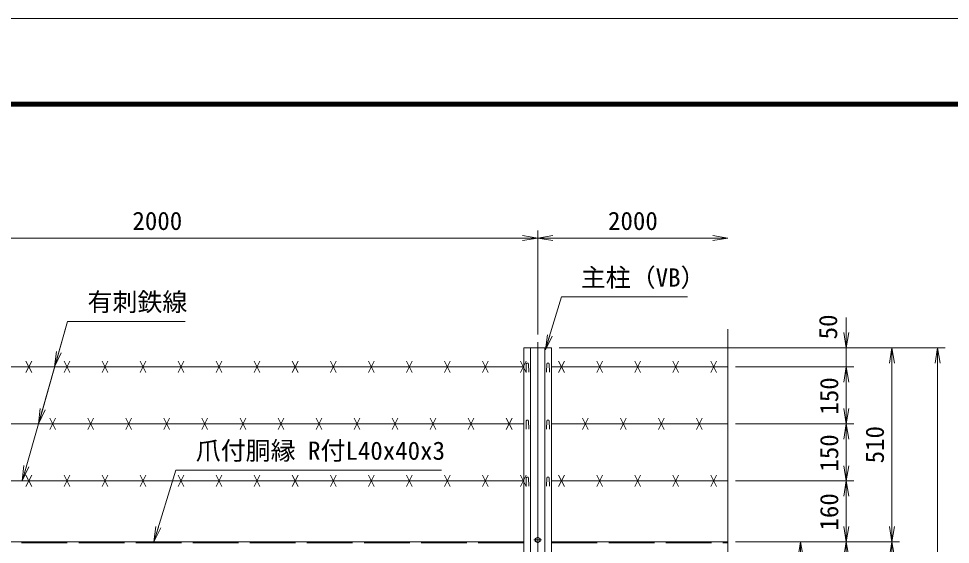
# Model space of a CAD drawing. Units: millimetres, scale not verified. Extents: x -4200 to 4200, y -2970 to 2970.
# Drawn here: x -2749 to -300, y 1587 to 2970 of the extents above; entities that cross this region are included whole.
import ezdxf
from ezdxf.enums import TextEntityAlignment as Align

# ---------------------------------------------------------------- set-up
doc = ezdxf.new("R2010")
doc.units = ezdxf.units.MM
doc.header["$LTSCALE"] = 20
doc.linetypes.add('DASHED', pattern=[7.5, 6, -1.5])
doc.linetypes.add('USER1', pattern=[50.8, 31.75, -6.35, 6.35, -6.35])
for name, color, linetype, lineweight in [('0-0_D-STR1', 1, 'Continuous', 18), ('0-1_D-BMK', 2, 'USER1', 13), ('0-2_D-STR-DIM', 7, 'Continuous', 9), ('0-3_D-STR3', 3, 'Continuous', 13), ('0-7_D-STR-TXT', 7, 'Continuous', 9), ('0-8_0', 7, 'Continuous', 9), ('0-B_D-TTL', 7, 'Continuous', 9)]:
    doc.layers.add(name, color=color, linetype=linetype, lineweight=lineweight)
doc.styles.add('ＭＳ ゴシック', font='')
doc.styles.get('ＭＳ ゴシック').set_extended_font_data('MS Gothic')

# ---------------------------------------------------------------- blocks, each defined once
blk = doc.blocks.new('_Open')
at = {"layer": '0-8_0'}
blk.add_line((-20, 3.33), (0, 0), dxfattribs=at)
blk.add_lwpolyline([(-20, -3.33), (0, 0), (-20, 0)], dxfattribs=at)

msp = doc.modelspace()

# ---------------------------------------------------------------- linework, layer by layer
at = {"layer": '0-0_D-STR1'}
for p, q in [((-1403.97, -161.02), (-1403.97, 2103.98)), ((-1365.97, -161.02), (-1365.97, 2103.98)), ((-1348.47, -161.02), (-1348.47, 2103.98)), ((-1414.97, 2061.86), (-1415.72, 2040.36)), ((-1408.97, 2061.86), (-1408.22, 2040.36)), ((-1360.97, 2061.86), (-1361.72, 2040.36)), ((-1354.97, 2061.86), (-1354.22, 2040.36)), ((-1414.97, 1911.86), (-1415.72, 1890.36)), ((-1408.97, 1911.86), (-1408.22, 1890.36)), ((-1360.97, 1911.86), (-1361.72, 1890.36)), ((-1354.97, 1911.86), (-1354.22, 1890.36)), ((-1414.97, 1761.86), (-1415.72, 1740.36)), ((-1408.97, 1761.86), (-1408.22, 1740.36)), ((-1360.97, 1761.86), (-1361.72, 1740.36)), ((-1354.97, 1761.86), (-1354.22, 1740.36)), ((-1421.47, 1593.98), (-3359.97, 1593.98)), ((-1348.47, 1593.98), (-884.97, 1593.98))]:
    msp.add_line(p, q, dxfattribs=at)
at = {"layer": '0-0_D-STR1', "linetype": 'DASHED'}
for p, q in [((-1421.47, 1590.98), (-3359.97, 1590.98)), ((-1348.47, 1590.98), (-884.97, 1590.98))]:
    msp.add_line(p, q, dxfattribs=at)
at = {"layer": '0-0_D-STR1'}
msp.add_lwpolyline([(-1421.47, -161.02), (-1421.47, 2103.98), (-1348.47, 2103.98)], dxfattribs=at)
for centre in [(-1411.97, 2060.61), (-1357.97, 2060.61), (-1411.97, 1910.61), (-1357.97, 1910.61), (-1411.97, 1760.61), (-1357.97, 1760.61)]:
    msp.add_arc(centre, 3.25, 22.61986, 157.38014, dxfattribs=at)
at = {"layer": '0-1_D-BMK'}
for p, q in [((-1384.97, 2118.98), (-1384.97, -176.02)), ((-1374.97, 1598.48), (-1394.97, 1598.48))]:
    msp.add_line(p, q, dxfattribs=at)
at = {"layer": '0-2_D-STR-DIM'}
for p, q in [((-1384.97, 2138.98), (-1384.97, 2412.76)), ((-1384.97, 2138.98), (-1384.97, 2412.76)), ((-3344.97, 2392.76), (-1424.97, 2392.76)), ((-1344.97, 2392.76), (-924.97, 2392.76)), ((-573.93, 2143.98), (-573.93, 2183.98)), ((-884.97, 2153.43), (-884.97, 934.63)), ((-1328.47, 2103.98), (-433.93, 2103.98)), ((-1328.47, 2103.98), (-313.93, 2103.98)), ((-1328.47, 2103.98), (-553.93, 2103.98)), ((-573.93, 2053.98), (-573.93, 2103.98)), ((-453.93, 1633.98), (-453.93, 2063.98)), ((-333.93, -121.02), (-333.93, 2063.98)), ((-864.97, 2053.98), (-553.93, 2053.98)), ((-864.97, 2053.98), (-553.93, 2053.98)), ((-573.93, 1943.98), (-573.93, 2013.98)), ((-573.93, 2013.98), (-573.93, 1973.98)), ((-864.97, 1903.98), (-553.93, 1903.98)), ((-864.97, 1903.98), (-553.93, 1903.98)), ((-573.93, 1793.98), (-573.93, 1863.98)), ((-864.97, 1753.98), (-553.93, 1753.98)), ((-864.97, 1753.98), (-553.93, 1753.98)), ((-573.93, 1633.98), (-573.93, 1713.98)), ((-864.97, 1593.98), (-673.93, 1593.98)), ((-864.97, 1593.98), (-553.93, 1593.98)), ((-864.97, 1593.98), (-433.93, 1593.98)), ((-864.97, 1593.98), (-433.93, 1593.98)), ((-864.97, 1593.98), (-553.93, 1593.98))]:
    msp.add_line(p, q, dxfattribs=at)
at = {"layer": '0-3_D-STR3'}
for p, q in [((-2729.97, 2038.98), (-2714.97, 2068.98)), ((-2729.97, 2068.98), (-2714.97, 2038.98)), ((-2629.97, 2038.98), (-2614.97, 2068.98)), ((-2629.97, 2068.98), (-2614.97, 2038.98)), ((-2529.97, 2038.98), (-2514.97, 2068.98)), ((-2529.97, 2068.98), (-2514.97, 2038.98)), ((-2429.97, 2038.98), (-2414.97, 2068.98)), ((-2429.97, 2068.98), (-2414.97, 2038.98)), ((-2329.97, 2038.98), (-2314.97, 2068.98)), ((-2329.97, 2068.98), (-2314.97, 2038.98)), ((-2229.97, 2038.98), (-2214.97, 2068.98)), ((-2229.97, 2068.98), (-2214.97, 2038.98)), ((-2129.97, 2038.98), (-2114.97, 2068.98)), ((-2129.97, 2068.98), (-2114.97, 2038.98)), ((-2029.97, 2038.98), (-2014.97, 2068.98)), ((-2029.97, 2068.98), (-2014.97, 2038.98)), ((-1929.97, 2038.98), (-1914.97, 2068.98)), ((-1929.97, 2068.98), (-1914.97, 2038.98)), ((-1829.97, 2038.98), (-1814.97, 2068.98)), ((-1829.97, 2068.98), (-1814.97, 2038.98)), ((-1729.97, 2038.98), (-1714.97, 2068.98)), ((-1729.97, 2068.98), (-1714.97, 2038.98)), ((-1629.97, 2038.98), (-1614.97, 2068.98)), ((-1629.97, 2068.98), (-1614.97, 2038.98)), ((-1529.97, 2038.98), (-1514.97, 2068.98)), ((-1529.97, 2068.98), (-1514.97, 2038.98)), ((-1429.97, 2038.98), (-1414.97, 2068.98)), ((-1429.97, 2068.98), (-1414.97, 2038.98)), ((-1329.97, 2038.98), (-1314.97, 2068.98)), ((-1329.97, 2068.98), (-1314.97, 2038.98)), ((-1229.97, 2038.98), (-1214.97, 2068.98)), ((-1229.97, 2068.98), (-1214.97, 2038.98)), ((-1129.97, 2038.98), (-1114.97, 2068.98)), ((-1129.97, 2068.98), (-1114.97, 2038.98)), ((-1029.97, 2038.98), (-1014.97, 2068.98)), ((-1029.97, 2068.98), (-1014.97, 2038.98)), ((-929.97, 2038.98), (-914.97, 2068.98)), ((-929.97, 2068.98), (-914.97, 2038.98)), ((-3359.97, 2053.98), (-1421.47, 2053.98)), ((-1348.47, 2053.98), (-884.97, 2053.98)), ((-2667.47, 1918.98), (-2652.47, 1888.98)), ((-2667.47, 1888.98), (-2652.47, 1918.98)), ((-2567.47, 1918.98), (-2552.47, 1888.98)), ((-2567.47, 1888.98), (-2552.47, 1918.98)), ((-2467.47, 1918.98), (-2452.47, 1888.98)), ((-2467.47, 1888.98), (-2452.47, 1918.98)), ((-2367.47, 1918.98), (-2352.47, 1888.98)), ((-2367.47, 1888.98), (-2352.47, 1918.98)), ((-2267.47, 1918.98), (-2252.47, 1888.98)), ((-2267.47, 1888.98), (-2252.47, 1918.98)), ((-2167.47, 1918.98), (-2152.47, 1888.98)), ((-2167.47, 1888.98), (-2152.47, 1918.98)), ((-2067.47, 1918.98), (-2052.47, 1888.98)), ((-2067.47, 1888.98), (-2052.47, 1918.98)), ((-1967.47, 1918.98), (-1952.47, 1888.98)), ((-1967.47, 1888.98), (-1952.47, 1918.98)), ((-1867.47, 1918.98), (-1852.47, 1888.98)), ((-1867.47, 1888.98), (-1852.47, 1918.98)), ((-1767.47, 1918.98), (-1752.47, 1888.98)), ((-1767.47, 1888.98), (-1752.47, 1918.98)), ((-1667.47, 1918.98), (-1652.47, 1888.98)), ((-1667.47, 1888.98), (-1652.47, 1918.98)), ((-1567.47, 1918.98), (-1552.47, 1888.98)), ((-1567.47, 1888.98), (-1552.47, 1918.98)), ((-1467.47, 1918.98), (-1452.47, 1888.98)), ((-1467.47, 1888.98), (-1452.47, 1918.98)), ((-1267.47, 1918.98), (-1252.47, 1888.98)), ((-1267.47, 1888.98), (-1252.47, 1918.98)), ((-1167.47, 1918.98), (-1152.47, 1888.98)), ((-1167.47, 1888.98), (-1152.47, 1918.98)), ((-1067.47, 1918.98), (-1052.47, 1888.98)), ((-1067.47, 1888.98), (-1052.47, 1918.98)), ((-967.47, 1918.98), (-952.47, 1888.98)), ((-967.47, 1888.98), (-952.47, 1918.98)), ((-3359.97, 1903.98), (-1421.47, 1903.98)), ((-1348.47, 1903.98), (-884.97, 1903.98)), ((-2729.97, 1738.98), (-2714.97, 1768.98)), ((-2729.97, 1768.98), (-2714.97, 1738.98)), ((-2629.97, 1738.98), (-2614.97, 1768.98)), ((-2629.97, 1768.98), (-2614.97, 1738.98)), ((-2529.97, 1738.98), (-2514.97, 1768.98)), ((-2529.97, 1768.98), (-2514.97, 1738.98)), ((-2429.97, 1738.98), (-2414.97, 1768.98)), ((-2429.97, 1768.98), (-2414.97, 1738.98)), ((-2329.97, 1738.98), (-2314.97, 1768.98)), ((-2329.97, 1768.98), (-2314.97, 1738.98)), ((-2229.97, 1738.98), (-2214.97, 1768.98)), ((-2229.97, 1768.98), (-2214.97, 1738.98)), ((-2129.97, 1738.98), (-2114.97, 1768.98)), ((-2129.97, 1768.98), (-2114.97, 1738.98)), ((-2029.97, 1738.98), (-2014.97, 1768.98)), ((-2029.97, 1768.98), (-2014.97, 1738.98)), ((-1929.97, 1738.98), (-1914.97, 1768.98)), ((-1929.97, 1768.98), (-1914.97, 1738.98)), ((-1829.97, 1738.98), (-1814.97, 1768.98)), ((-1829.97, 1768.98), (-1814.97, 1738.98)), ((-1729.97, 1738.98), (-1714.97, 1768.98)), ((-1729.97, 1768.98), (-1714.97, 1738.98)), ((-1629.97, 1738.98), (-1614.97, 1768.98)), ((-1629.97, 1768.98), (-1614.97, 1738.98)), ((-1529.97, 1738.98), (-1514.97, 1768.98)), ((-1529.97, 1768.98), (-1514.97, 1738.98)), ((-1429.97, 1738.98), (-1414.97, 1768.98)), ((-1429.97, 1768.98), (-1414.97, 1738.98)), ((-1329.97, 1738.98), (-1314.97, 1768.98)), ((-1329.97, 1768.98), (-1314.97, 1738.98)), ((-1229.97, 1738.98), (-1214.97, 1768.98)), ((-1229.97, 1768.98), (-1214.97, 1738.98)), ((-1129.97, 1738.98), (-1114.97, 1768.98)), ((-1129.97, 1768.98), (-1114.97, 1738.98)), ((-1029.97, 1738.98), (-1014.97, 1768.98)), ((-1029.97, 1768.98), (-1014.97, 1738.98)), ((-929.97, 1738.98), (-914.97, 1768.98)), ((-929.97, 1768.98), (-914.97, 1738.98)), ((-3359.97, 1753.98), (-1421.47, 1753.98)), ((-1348.47, 1753.98), (-884.97, 1753.98)), ((-1384.97, 1605.99), (-1391.47, 1602.23)), ((-1391.47, 1602.23), (-1391.47, 1594.73)), ((-1391.47, 1594.73), (-1384.97, 1590.97)), ((-1378.47, 1602.23), (-1384.97, 1605.99)), ((-1384.97, 1590.97), (-1378.47, 1594.73)), ((-1378.47, 1594.73), (-1378.47, 1602.23))]:
    msp.add_line(p, q, dxfattribs=at)
msp.add_circle((-1384.97, 1598.48), 6.25, dxfattribs=at)
at = {"layer": '0-7_D-STR-TXT'}
for q in [(-2696.65, 1905.9), (-2654.1, 2055.9)]:
    msp.add_line((-2620.79, 2173.35), q, dxfattribs=at)
for points in [[(-991.26, 2237.86), (-1322.64, 2237.86), (-1364.33, 2100.2)], [(-2311.23, 2173.35), (-2620.79, 2173.35), (-2739.19, 1755.9)], [(-1637.87, 1782.37), (-2335.75, 1782.37), (-2393.31, 1595.89)]]:
    msp.add_lwpolyline(points, dxfattribs=at)
at = {"layer": '0-B_D-TTL', "color": 2, "lineweight": 18}
msp.add_lwpolyline([(-4200, 2970), (4200, 2970), (4200, -2970), (-4200, -2970)], close=True, dxfattribs=at)
at = {"layer": '0-B_D-TTL'}
for points in [[(-3930, 2750), (3930, 2750), (3930, -2750), (-3930, -2750)], [(-3927.5, 2747.5), (3927.5, 2747.5), (3927.5, -2747.5), (-3927.5, -2747.5)], [(-3925, 2745), (3925, 2745), (3925, -2745), (-3925, -2745)], [(-3922.5, 2742.5), (3922.5, 2742.5), (3922.5, -2742.5), (-3922.5, -2742.5)], [(-3920, 2740), (3920, 2740), (3920, -2740), (-3920, -2740)]]:
    msp.add_lwpolyline(points, close=True, dxfattribs=at)

# ---------------------------------------------------------------- block references
at = {"layer": '0-2_D-STR-DIM', "xscale": 2, "yscale": 2}
for p in [(-1384.97, 2392.76), (-884.97, 2392.76)]:
    msp.add_blockref('_Open', p, dxfattribs=at)
for p, rotation in [((-1384.97, 2392.76), 180), ((-573.93, 2103.98), 270), ((-453.93, 2103.98), 90), ((-333.93, 2103.98), 90), ((-573.93, 2053.98), 90), ((-573.93, 2053.98), 90), ((-573.93, 1903.98), 270), ((-573.93, 1903.98), 90), ((-573.93, 1753.98), 270), ((-573.93, 1753.98), 90), ((-573.93, 1593.98), 270), ((-453.93, 1593.98), 270), ((-693.93, 1593.98), 90), ((-573.93, 1593.98), 90), ((-453.93, 1593.98), 90)]:
    msp.add_blockref('_Open', p, dxfattribs=dict(at, rotation=rotation))
at = {"layer": '0-7_D-STR-TXT', "xscale": 2, "yscale": 2}
for p, rotation in [((-1364.91, 2098.28), 253.14944), ((-2654.64, 2053.98), 254.16392), ((-2697.19, 1903.98), 254.16392), ((-2739.74, 1753.98), 254.16392), ((-2393.9, 1593.98), 252.84683)]:
    msp.add_blockref('_Open', p, dxfattribs=dict(at, rotation=rotation))

# ---------------------------------------------------------------- texts
at = {"layer": '0-2_D-STR-DIM', "style": 'ＭＳ ゴシック'}
for p in [(-2450.22, 2399.51), (-1200.22, 2399.51)]:
    msp.add_text('2000', height=48.09, dxfattribs=at).set_placement(p, align=Align.BOTTOM_LEFT)
for s, p in [('50', (-583.44, 2126.21)), ('150', (-580.68, 1928.33)), ('510', (-460.68, 1800.1)), ('150', (-580.68, 1778.33)), ('160', (-580.68, 1623.33))]:
    msp.add_text(s, height=48.09, rotation=90, dxfattribs=at).set_placement(p, align=Align.BOTTOM_LEFT)
at = {"layer": '0-7_D-STR-TXT', "style": 'ＭＳ ゴシック'}
for s, p in [('主柱（VB）', (-1271.72, 2250.44)), ('有刺鉄線', (-2568.34, 2186.18)), ('爪付胴縁 R付L40x40x3', (-2283.81, 1794.96))]:
    msp.add_text(s, height=48.09, dxfattribs=at).set_placement(p, align=Align.BOTTOM_LEFT)

doc.saveas('drawing.dxf')
